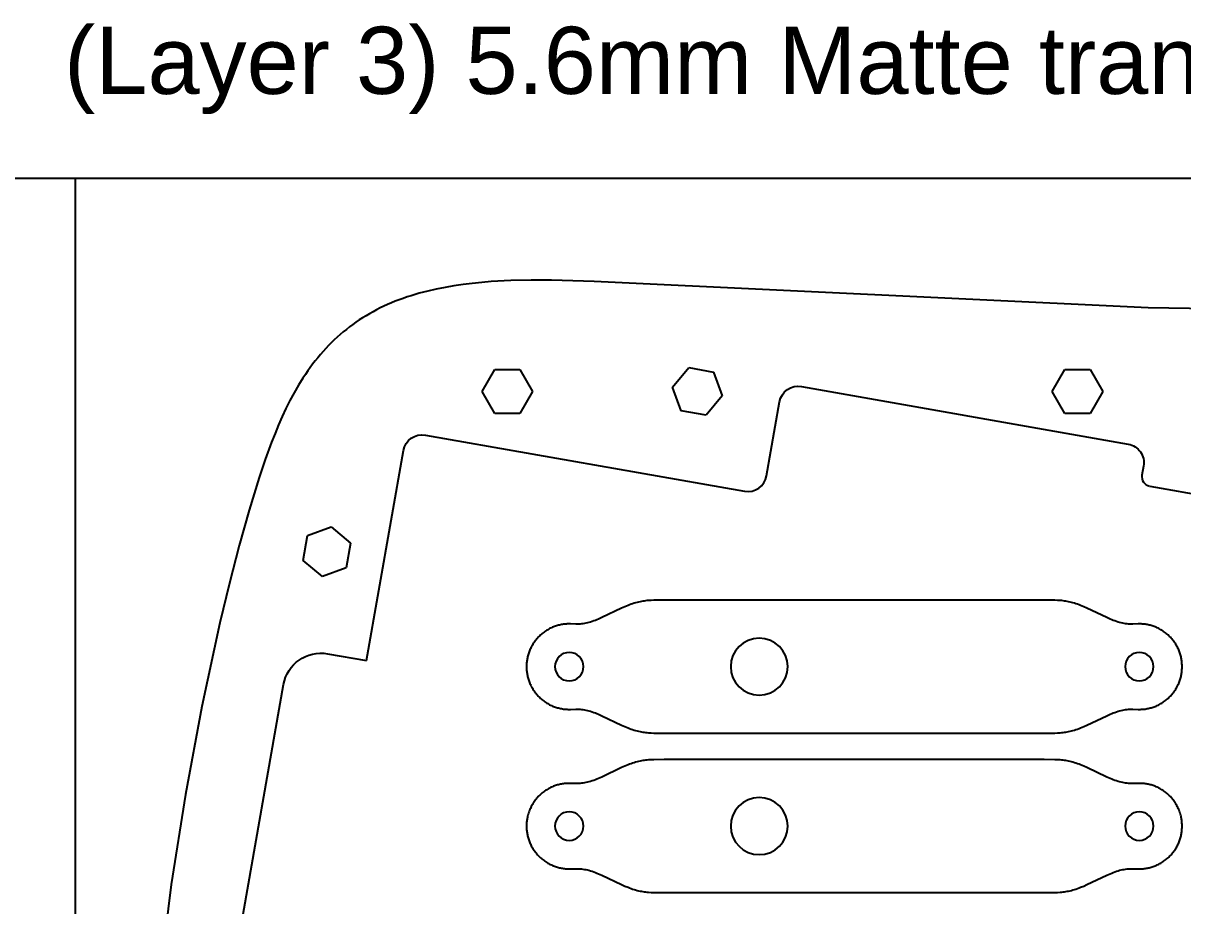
# Model space of a CAD drawing. Extents: x -763 to 762, y 34 to 355.
# Drawn here: x -157.9 to -35.9, y 262.2 to 355.1 of the extents above; entities that cross this region are included whole.
import ezdxf

# ---------------------------------------------------------------- set-up
doc = ezdxf.new("R2010")
doc.units = 0
for name, color, linetype in [('2D_ACR_PLOT$CUT1', 4, 'CONTINUOUS'), ('2D_ACR_PLOT$CUT2', 3, 'CONTINUOUS'), ('2D_ACR_PLOT$NOPRINT', 7, 'CONTINUOUS')]:
    doc.layers.add(name, color=color, linetype=linetype)
doc.styles.add('ARIAL_REGULAR', font='txt')

msp = doc.modelspace()

# ---------------------------------------------------------------- linework, layer by layer
at = {"layer": '2D_ACR_PLOT$CUT1'}
for p, q in [((-109.61, 316.32), (-108.28, 318.62)), ((-108.28, 318.62), (-105.62, 318.62)), ((-105.62, 318.62), (-104.29, 316.32)), ((-89.57, 316.78), (-87.86, 318.82)), ((-87.86, 318.82), (-85.24, 318.36)), ((-49.61, 316.32), (-48.28, 318.62)), ((-48.28, 318.62), (-45.62, 318.62)), ((-45.62, 318.62), (-44.29, 316.32)), ((-85.24, 318.36), (-84.33, 315.86)), ((-108.28, 314.01), (-109.61, 316.32)), ((-104.29, 316.32), (-105.62, 314.01)), ((-88.66, 314.28), (-89.57, 316.78)), ((-48.28, 314.01), (-49.61, 316.32)), ((-44.29, 316.32), (-45.62, 314.01)), ((-84.33, 315.86), (-86.04, 313.82)), ((-105.62, 314.01), (-108.28, 314.01)), ((-86.04, 313.82), (-88.66, 314.28)), ((-45.62, 314.01), (-48.28, 314.01)), ((-127.99, 301.16), (-125.49, 302.07)), ((-125.49, 302.07), (-123.45, 300.36)), ((-128.45, 298.54), (-127.99, 301.16)), ((-123.45, 300.36), (-123.91, 297.74)), ((-126.41, 296.83), (-128.45, 298.54)), ((-123.91, 297.74), (-126.41, 296.83))]:
    msp.add_line(p, q, dxfattribs=at)
at = {"layer": '2D_ACR_PLOT$CUT1', "extrusion": (0, 0, -1)}
for centre, radius in [((80.44, 287.35), 3), ((100.44, 287.35), 1.5), ((40.44, 287.35), 1.5), ((80.44, 270.57), 3), ((100.44, 270.57), 1.5), ((40.44, 270.57), 1.5)]:
    msp.add_circle(centre, radius, dxfattribs=at)
at = {"layer": '2D_ACR_PLOT$CUT2'}
for p, q in [((-114.43, 327.09), (-115.33, 326.88)), ((-113.51, 327.27), (-114.43, 327.09)), ((-112.57, 327.43), (-113.51, 327.27)), ((-111.61, 327.57), (-112.57, 327.43)), ((-110.64, 327.69), (-111.61, 327.57)), ((-109.65, 327.79), (-110.64, 327.69)), ((-108.64, 327.87), (-109.65, 327.79)), ((-106.58, 327.98), (-108.64, 327.87)), ((-104.46, 328.03), (-106.58, 327.98)), ((-102.29, 328.02), (-104.46, 328.03)), ((-97.83, 327.9), (-102.29, 328.02)), ((-39.5, 325.11), (-97.83, 327.9)), ((-118.34, 325.96), (-118.75, 325.8)), ((-117.92, 326.11), (-118.34, 325.96)), ((-117.5, 326.26), (-117.92, 326.11)), ((-117.08, 326.39), (-117.5, 326.26)), ((-116.22, 326.65), (-117.08, 326.39)), ((-115.33, 326.88), (-116.22, 326.65)), ((-121.08, 324.71), (-121.45, 324.5)), ((-120.71, 324.91), (-121.08, 324.71)), ((-120.33, 325.1), (-120.71, 324.91)), ((-119.94, 325.29), (-120.33, 325.1)), ((-119.55, 325.47), (-119.94, 325.29)), ((-119.15, 325.64), (-119.55, 325.47)), ((-118.75, 325.8), (-119.15, 325.64)), ((0, 324.54), (-39.5, 325.11)), ((-122.88, 323.6), (-123.23, 323.36)), ((-122.53, 323.84), (-122.88, 323.6)), ((-122.18, 324.07), (-122.53, 323.84)), ((-121.82, 324.29), (-122.18, 324.07)), ((-121.45, 324.5), (-121.82, 324.29)), ((-124.54, 322.31), (-124.86, 322.03)), ((-124.22, 322.59), (-124.54, 322.31)), ((-123.89, 322.85), (-124.22, 322.59)), ((-123.56, 323.11), (-123.89, 322.85)), ((-123.23, 323.36), (-123.56, 323.11)), ((-125.77, 321.15), (-126.06, 320.84)), ((-125.47, 321.45), (-125.77, 321.15)), ((-125.17, 321.74), (-125.47, 321.45)), ((-124.86, 322.03), (-125.17, 321.74)), ((-126.91, 319.86), (-127.18, 319.52)), ((-126.63, 320.19), (-126.91, 319.86)), ((-126.35, 320.52), (-126.63, 320.19)), ((-126.06, 320.84), (-126.35, 320.52)), ((-127.71, 318.83), (-127.96, 318.47)), ((-127.45, 319.18), (-127.71, 318.83)), ((-127.18, 319.52), (-127.45, 319.18)), ((-128.46, 317.73), (-128.94, 316.96)), ((-128.21, 318.1), (-128.46, 317.73)), ((-127.96, 318.47), (-128.21, 318.1)), ((-129.39, 316.17), (-129.83, 315.36)), ((-128.94, 316.96), (-129.39, 316.17)), ((-75.98, 316.84), (-41.61, 310.78)), ((-129.83, 315.36), (-130.25, 314.52)), ((-79.67, 307.43), (-78.3, 315.22)), ((-130.65, 313.67), (-131.03, 312.79)), ((-130.25, 314.52), (-130.65, 313.67)), ((-131.03, 312.79), (-131.4, 311.9)), ((-131.4, 311.9), (-131.76, 310.99)), ((-115.57, 311.73), (-81.99, 305.81)), ((-131.76, 310.99), (-132.43, 309.14)), ((-121.79, 287.99), (-117.89, 310.11)), ((-132.43, 309.14), (-133.06, 307.25)), ((-39.99, 308.46), (-40.16, 307.51)), ((-133.06, 307.25), (-134.12, 303.81)), ((-39.35, 306.35), (-10.42, 301.25)), ((-134.12, 303.81), (-135.17, 300.1)), ((-135.17, 300.1), (-136.2, 296.14)), ((-136.2, 296.14), (-137.21, 291.98)), ((-93.14, 294.15), (-93.3, 294.11)), ((-92.99, 294.18), (-93.14, 294.15)), ((-92.84, 294.21), (-92.99, 294.18)), ((-92.69, 294.24), (-92.84, 294.21)), ((-92.55, 294.26), (-92.69, 294.24)), ((-92.4, 294.28), (-92.55, 294.26)), ((-92.26, 294.3), (-92.4, 294.28)), ((-92.11, 294.31), (-92.26, 294.3)), ((-91.83, 294.33), (-92.11, 294.31)), ((-91.55, 294.34), (-91.83, 294.33)), ((-90.44, 294.35), (-91.55, 294.34)), ((-50.44, 294.35), (-90.44, 294.35)), ((-49.32, 294.34), (-50.44, 294.35)), ((-49.04, 294.33), (-49.32, 294.34)), ((-48.76, 294.31), (-49.04, 294.33)), ((-48.61, 294.3), (-48.76, 294.31)), ((-48.47, 294.28), (-48.61, 294.3)), ((-48.32, 294.26), (-48.47, 294.28)), ((-48.18, 294.24), (-48.32, 294.26)), ((-48.03, 294.21), (-48.18, 294.24)), ((-47.88, 294.18), (-48.03, 294.21)), ((-47.73, 294.15), (-47.88, 294.18)), ((-47.57, 294.11), (-47.73, 294.15)), ((-94.92, 293.51), (-97, 292.51)), ((-94.58, 293.66), (-94.92, 293.51)), ((-94.25, 293.8), (-94.58, 293.66)), ((-94.09, 293.86), (-94.25, 293.8)), ((-93.93, 293.92), (-94.09, 293.86)), ((-93.77, 293.97), (-93.93, 293.92)), ((-93.61, 294.02), (-93.77, 293.97)), ((-93.45, 294.07), (-93.61, 294.02)), ((-93.3, 294.11), (-93.45, 294.07)), ((-47.42, 294.07), (-47.57, 294.11)), ((-47.26, 294.02), (-47.42, 294.07)), ((-47.11, 293.97), (-47.26, 294.02)), ((-46.95, 293.92), (-47.11, 293.97)), ((-46.78, 293.86), (-46.95, 293.92)), ((-46.62, 293.8), (-46.78, 293.86)), ((-46.29, 293.66), (-46.62, 293.8)), ((-45.95, 293.51), (-46.29, 293.66)), ((-43.87, 292.51), (-45.95, 293.51)), ((-137.21, 291.98), (-139.11, 283.17)), ((-101.57, 291.71), (-101.67, 291.68)), ((-101.46, 291.73), (-101.57, 291.71)), ((-101.36, 291.76), (-101.46, 291.73)), ((-101.25, 291.78), (-101.36, 291.76)), ((-101.15, 291.79), (-101.25, 291.78)), ((-101.05, 291.81), (-101.15, 291.79)), ((-100.94, 291.82), (-101.05, 291.81)), ((-100.84, 291.83), (-100.94, 291.82)), ((-100.74, 291.84), (-100.84, 291.83)), ((-100.64, 291.85), (-100.74, 291.84)), ((-100.54, 291.85), (-100.64, 291.85)), ((-100.44, 291.85), (-100.54, 291.85)), ((-100.3, 291.85), (-100.44, 291.85)), ((-99.73, 291.83), (-100.3, 291.85)), ((-99.59, 291.83), (-99.73, 291.83)), ((-99.44, 291.84), (-99.59, 291.83)), ((-99.29, 291.84), (-99.44, 291.84)), ((-99.14, 291.86), (-99.29, 291.84)), ((-98.99, 291.87), (-99.14, 291.86)), ((-98.84, 291.9), (-98.99, 291.87)), ((-98.68, 291.93), (-98.84, 291.9)), ((-98.52, 291.96), (-98.68, 291.93)), ((-98.36, 292), (-98.52, 291.96)), ((-98.19, 292.05), (-98.36, 292)), ((-98.03, 292.1), (-98.19, 292.05)), ((-97.86, 292.16), (-98.03, 292.1)), ((-97.69, 292.22), (-97.86, 292.16)), ((-97.52, 292.29), (-97.69, 292.22)), ((-97.35, 292.36), (-97.52, 292.29)), ((-97, 292.51), (-97.35, 292.36)), ((-43.52, 292.36), (-43.87, 292.51)), ((-43.35, 292.29), (-43.52, 292.36)), ((-43.18, 292.22), (-43.35, 292.29)), ((-43.01, 292.16), (-43.18, 292.22)), ((-42.84, 292.1), (-43.01, 292.16)), ((-42.68, 292.05), (-42.84, 292.1)), ((-42.51, 292), (-42.68, 292.05)), ((-42.35, 291.96), (-42.51, 292)), ((-42.19, 291.93), (-42.35, 291.96)), ((-42.04, 291.9), (-42.19, 291.93)), ((-41.88, 291.87), (-42.04, 291.9)), ((-41.73, 291.86), (-41.88, 291.87)), ((-41.58, 291.84), (-41.73, 291.86)), ((-41.43, 291.84), (-41.58, 291.84)), ((-41.28, 291.83), (-41.43, 291.84)), ((-41.14, 291.83), (-41.28, 291.83)), ((-40.57, 291.85), (-41.14, 291.83)), ((-40.44, 291.85), (-40.57, 291.85)), ((-40.34, 291.85), (-40.44, 291.85)), ((-40.23, 291.85), (-40.34, 291.85)), ((-40.13, 291.84), (-40.23, 291.85)), ((-40.03, 291.83), (-40.13, 291.84)), ((-39.93, 291.82), (-40.03, 291.83)), ((-39.82, 291.81), (-39.93, 291.82)), ((-39.72, 291.79), (-39.82, 291.81)), ((-39.62, 291.78), (-39.72, 291.79)), ((-39.51, 291.76), (-39.62, 291.78)), ((-39.41, 291.73), (-39.51, 291.76)), ((-39.3, 291.71), (-39.41, 291.73)), ((-39.2, 291.68), (-39.3, 291.71)), ((-103.62, 290.53), (-103.7, 290.45)), ((-103.53, 290.61), (-103.62, 290.53)), ((-103.45, 290.69), (-103.53, 290.61)), ((-103.36, 290.77), (-103.45, 290.69)), ((-103.27, 290.84), (-103.36, 290.77)), ((-103.18, 290.92), (-103.27, 290.84)), ((-103.09, 290.99), (-103.18, 290.92)), ((-102.99, 291.05), (-103.09, 290.99)), ((-102.9, 291.12), (-102.99, 291.05)), ((-102.8, 291.18), (-102.9, 291.12)), ((-102.7, 291.24), (-102.8, 291.18)), ((-102.6, 291.29), (-102.7, 291.24)), ((-102.5, 291.35), (-102.6, 291.29)), ((-102.4, 291.4), (-102.5, 291.35)), ((-102.3, 291.45), (-102.4, 291.4)), ((-102.2, 291.49), (-102.3, 291.45)), ((-102.09, 291.53), (-102.2, 291.49)), ((-101.99, 291.57), (-102.09, 291.53)), ((-101.88, 291.61), (-101.99, 291.57)), ((-101.78, 291.65), (-101.88, 291.61)), ((-101.67, 291.68), (-101.78, 291.65)), ((-39.09, 291.65), (-39.2, 291.68)), ((-38.99, 291.61), (-39.09, 291.65)), ((-38.88, 291.57), (-38.99, 291.61)), ((-38.78, 291.53), (-38.88, 291.57)), ((-38.68, 291.49), (-38.78, 291.53)), ((-38.57, 291.45), (-38.68, 291.49)), ((-38.47, 291.4), (-38.57, 291.45)), ((-38.37, 291.35), (-38.47, 291.4)), ((-38.27, 291.29), (-38.37, 291.35)), ((-38.17, 291.24), (-38.27, 291.29)), ((-38.07, 291.18), (-38.17, 291.24)), ((-37.97, 291.12), (-38.07, 291.18)), ((-37.88, 291.05), (-37.97, 291.12)), ((-37.78, 290.99), (-37.88, 291.05)), ((-37.69, 290.92), (-37.78, 290.99)), ((-37.6, 290.84), (-37.69, 290.92)), ((-37.51, 290.77), (-37.6, 290.84)), ((-37.42, 290.69), (-37.51, 290.77)), ((-37.34, 290.61), (-37.42, 290.69)), ((-37.25, 290.53), (-37.34, 290.61)), ((-37.17, 290.45), (-37.25, 290.53)), ((-104.48, 289.32), (-104.53, 289.21)), ((-104.43, 289.42), (-104.48, 289.32)), ((-104.38, 289.52), (-104.43, 289.42)), ((-104.32, 289.62), (-104.38, 289.52)), ((-104.26, 289.72), (-104.32, 289.62)), ((-104.2, 289.81), (-104.26, 289.72)), ((-104.14, 289.91), (-104.2, 289.81)), ((-104.07, 290), (-104.14, 289.91)), ((-104, 290.1), (-104.07, 290)), ((-103.93, 290.19), (-104, 290.1)), ((-103.85, 290.28), (-103.93, 290.19)), ((-103.78, 290.36), (-103.85, 290.28)), ((-103.7, 290.45), (-103.78, 290.36)), ((-37.09, 290.36), (-37.17, 290.45)), ((-37.02, 290.28), (-37.09, 290.36)), ((-36.94, 290.19), (-37.02, 290.28)), ((-36.87, 290.1), (-36.94, 290.19)), ((-36.8, 290), (-36.87, 290.1)), ((-36.73, 289.91), (-36.8, 290)), ((-36.67, 289.81), (-36.73, 289.91)), ((-36.61, 289.72), (-36.67, 289.81)), ((-36.55, 289.62), (-36.61, 289.72)), ((-36.49, 289.52), (-36.55, 289.62)), ((-36.44, 289.42), (-36.49, 289.52)), ((-36.39, 289.32), (-36.44, 289.42)), ((-36.34, 289.21), (-36.39, 289.32)), ((-125.88, 288.71), (-121.79, 287.99)), ((-104.88, 288.07), (-104.89, 287.96)), ((-104.86, 288.17), (-104.88, 288.07)), ((-104.84, 288.27), (-104.86, 288.17)), ((-104.82, 288.38), (-104.84, 288.27)), ((-104.79, 288.48), (-104.82, 288.38)), ((-104.76, 288.59), (-104.79, 288.48)), ((-104.73, 288.69), (-104.76, 288.59)), ((-104.7, 288.8), (-104.73, 288.69)), ((-104.66, 288.9), (-104.7, 288.8)), ((-104.62, 289.01), (-104.66, 288.9)), ((-104.58, 289.11), (-104.62, 289.01)), ((-104.53, 289.21), (-104.58, 289.11)), ((-36.29, 289.11), (-36.34, 289.21)), ((-36.25, 289.01), (-36.29, 289.11)), ((-36.21, 288.9), (-36.25, 289.01)), ((-36.17, 288.8), (-36.21, 288.9)), ((-36.14, 288.69), (-36.17, 288.8)), ((-36.11, 288.59), (-36.14, 288.69)), ((-36.08, 288.48), (-36.11, 288.59)), ((-36.05, 288.38), (-36.08, 288.48)), ((-36.03, 288.27), (-36.05, 288.38)), ((-36.01, 288.17), (-36.03, 288.27)), ((-35.99, 288.07), (-36.01, 288.17)), ((-35.98, 287.96), (-35.99, 288.07)), ((-104.93, 287.45), (-104.94, 287.35)), ((-104.94, 287.35), (-104.93, 287.25)), ((-104.92, 287.76), (-104.93, 287.65)), ((-104.93, 287.65), (-104.93, 287.55)), ((-104.93, 287.55), (-104.93, 287.45)), ((-104.93, 287.25), (-104.93, 287.15)), ((-104.93, 287.15), (-104.93, 287.05)), ((-104.93, 287.05), (-104.92, 286.95)), ((-104.91, 287.86), (-104.92, 287.76)), ((-104.92, 286.95), (-104.91, 286.84)), ((-104.89, 287.96), (-104.91, 287.86)), ((-104.91, 286.84), (-104.89, 286.74)), ((-35.96, 287.86), (-35.98, 287.96)), ((-35.98, 286.74), (-35.96, 286.84)), ((-35.95, 287.76), (-35.96, 287.86)), ((-35.96, 286.84), (-35.95, 286.95)), ((-35.95, 287.65), (-35.95, 287.76)), ((-35.94, 287.55), (-35.95, 287.65)), ((-35.95, 287.05), (-35.94, 287.15)), ((-35.95, 286.95), (-35.95, 287.05)), ((-35.94, 287.45), (-35.94, 287.55)), ((-35.94, 287.35), (-35.94, 287.45)), ((-35.94, 287.25), (-35.94, 287.35)), ((-35.94, 287.15), (-35.94, 287.25)), ((-104.89, 286.74), (-104.88, 286.64)), ((-104.88, 286.64), (-104.86, 286.53)), ((-104.86, 286.53), (-104.84, 286.43)), ((-104.84, 286.43), (-104.82, 286.32)), ((-104.82, 286.32), (-104.79, 286.22)), ((-104.79, 286.22), (-104.76, 286.11)), ((-104.76, 286.11), (-104.73, 286.01)), ((-104.73, 286.01), (-104.7, 285.9)), ((-104.7, 285.9), (-104.66, 285.8)), ((-104.66, 285.8), (-104.62, 285.69)), ((-104.62, 285.69), (-104.58, 285.59)), ((-104.58, 285.59), (-104.53, 285.49)), ((-36.34, 285.49), (-36.29, 285.59)), ((-36.29, 285.59), (-36.25, 285.69)), ((-36.25, 285.69), (-36.21, 285.8)), ((-36.21, 285.8), (-36.17, 285.9)), ((-36.17, 285.9), (-36.14, 286.01)), ((-36.14, 286.01), (-36.11, 286.11)), ((-36.11, 286.11), (-36.08, 286.22)), ((-36.08, 286.22), (-36.05, 286.32)), ((-36.05, 286.32), (-36.03, 286.43)), ((-36.03, 286.43), (-36.01, 286.53)), ((-36.01, 286.53), (-35.99, 286.64)), ((-35.99, 286.64), (-35.98, 286.74)), ((-135.37, 257.89), (-130.51, 285.47)), ((-104.53, 285.49), (-104.48, 285.39)), ((-104.48, 285.39), (-104.43, 285.28)), ((-104.43, 285.28), (-104.38, 285.18)), ((-104.38, 285.18), (-104.32, 285.08)), ((-104.32, 285.08), (-104.26, 284.99)), ((-104.26, 284.99), (-104.2, 284.89)), ((-104.2, 284.89), (-104.14, 284.79)), ((-104.14, 284.79), (-104.07, 284.7)), ((-104.07, 284.7), (-104, 284.61)), ((-104, 284.61), (-103.93, 284.51)), ((-103.93, 284.51), (-103.85, 284.43)), ((-103.85, 284.43), (-103.78, 284.34)), ((-37.09, 284.34), (-37.02, 284.43)), ((-37.02, 284.43), (-36.94, 284.51)), ((-36.94, 284.51), (-36.87, 284.61)), ((-36.87, 284.61), (-36.8, 284.7)), ((-36.8, 284.7), (-36.73, 284.79)), ((-36.73, 284.79), (-36.67, 284.89)), ((-36.67, 284.89), (-36.61, 284.99)), ((-36.61, 284.99), (-36.55, 285.08)), ((-36.55, 285.08), (-36.49, 285.18)), ((-36.49, 285.18), (-36.44, 285.28)), ((-36.44, 285.28), (-36.39, 285.39)), ((-36.39, 285.39), (-36.34, 285.49)), ((-139.11, 283.17), (-140.84, 273.9)), ((-103.78, 284.34), (-103.7, 284.25)), ((-103.7, 284.25), (-103.62, 284.17)), ((-103.62, 284.17), (-103.53, 284.09)), ((-103.53, 284.09), (-103.45, 284.01)), ((-103.45, 284.01), (-103.36, 283.93)), ((-103.36, 283.93), (-103.27, 283.86)), ((-103.27, 283.86), (-103.18, 283.79)), ((-103.18, 283.79), (-103.09, 283.72)), ((-103.09, 283.72), (-102.99, 283.65)), ((-102.99, 283.65), (-102.9, 283.58)), ((-102.9, 283.58), (-102.8, 283.52)), ((-102.8, 283.52), (-102.7, 283.46)), ((-102.7, 283.46), (-102.6, 283.41)), ((-102.6, 283.41), (-102.5, 283.35)), ((-102.5, 283.35), (-102.4, 283.3)), ((-102.4, 283.3), (-102.3, 283.25)), ((-102.3, 283.25), (-102.2, 283.21)), ((-102.2, 283.21), (-102.09, 283.17)), ((-102.09, 283.17), (-101.99, 283.13)), ((-38.88, 283.13), (-38.78, 283.17)), ((-38.78, 283.17), (-38.68, 283.21)), ((-38.68, 283.21), (-38.57, 283.25)), ((-38.57, 283.25), (-38.47, 283.3)), ((-38.47, 283.3), (-38.37, 283.35)), ((-38.37, 283.35), (-38.27, 283.41)), ((-38.27, 283.41), (-38.17, 283.46)), ((-38.17, 283.46), (-38.07, 283.52)), ((-38.07, 283.52), (-37.97, 283.58)), ((-37.97, 283.58), (-37.88, 283.65)), ((-37.88, 283.65), (-37.78, 283.72)), ((-37.78, 283.72), (-37.69, 283.79)), ((-37.69, 283.79), (-37.6, 283.86)), ((-37.6, 283.86), (-37.51, 283.93)), ((-37.51, 283.93), (-37.42, 284.01)), ((-37.42, 284.01), (-37.34, 284.09)), ((-37.34, 284.09), (-37.25, 284.17)), ((-37.25, 284.17), (-37.17, 284.25)), ((-37.17, 284.25), (-37.09, 284.34)), ((-101.99, 283.13), (-101.88, 283.09)), ((-101.88, 283.09), (-101.78, 283.06)), ((-101.78, 283.06), (-101.67, 283.02)), ((-101.67, 283.02), (-101.57, 283)), ((-101.57, 283), (-101.46, 282.97)), ((-101.46, 282.97), (-101.36, 282.95)), ((-101.36, 282.95), (-101.25, 282.93)), ((-101.25, 282.93), (-101.15, 282.91)), ((-101.15, 282.91), (-101.05, 282.89)), ((-101.05, 282.89), (-100.94, 282.88)), ((-100.94, 282.88), (-100.84, 282.87)), ((-100.84, 282.87), (-100.74, 282.86)), ((-100.74, 282.86), (-100.64, 282.86)), ((-100.64, 282.86), (-100.54, 282.85)), ((-100.54, 282.85), (-100.44, 282.85)), ((-100.44, 282.85), (-100.3, 282.85)), ((-100.3, 282.85), (-99.73, 282.87)), ((-99.73, 282.87), (-99.59, 282.87)), ((-99.59, 282.87), (-99.44, 282.87)), ((-99.44, 282.87), (-99.29, 282.86)), ((-99.29, 282.86), (-99.14, 282.85)), ((-99.14, 282.85), (-98.99, 282.83)), ((-98.99, 282.83), (-98.84, 282.8)), ((-98.84, 282.8), (-98.68, 282.77)), ((-98.68, 282.77), (-98.52, 282.74)), ((-98.52, 282.74), (-98.36, 282.7)), ((-98.36, 282.7), (-98.19, 282.65)), ((-98.19, 282.65), (-98.03, 282.6)), ((-98.03, 282.6), (-97.86, 282.54)), ((-97.86, 282.54), (-97.69, 282.48)), ((-97.69, 282.48), (-97.52, 282.41)), ((-97.52, 282.41), (-97.35, 282.34)), ((-97.35, 282.34), (-97, 282.19)), ((-97, 282.19), (-94.92, 281.19)), ((-45.95, 281.19), (-43.87, 282.19)), ((-43.87, 282.19), (-43.52, 282.34)), ((-43.52, 282.34), (-43.35, 282.41)), ((-43.35, 282.41), (-43.18, 282.48)), ((-43.18, 282.48), (-43.01, 282.54)), ((-43.01, 282.54), (-42.84, 282.6)), ((-42.84, 282.6), (-42.68, 282.65)), ((-42.68, 282.65), (-42.51, 282.7)), ((-42.51, 282.7), (-42.35, 282.74)), ((-42.35, 282.74), (-42.19, 282.77)), ((-42.19, 282.77), (-42.04, 282.8)), ((-42.04, 282.8), (-41.88, 282.83)), ((-41.88, 282.83), (-41.73, 282.85)), ((-41.73, 282.85), (-41.58, 282.86)), ((-41.58, 282.86), (-41.43, 282.87)), ((-41.43, 282.87), (-41.28, 282.87)), ((-41.28, 282.87), (-41.14, 282.87)), ((-41.14, 282.87), (-40.57, 282.85)), ((-40.57, 282.85), (-40.44, 282.85)), ((-40.44, 282.85), (-40.34, 282.85)), ((-40.34, 282.85), (-40.23, 282.86)), ((-40.23, 282.86), (-40.13, 282.86)), ((-40.13, 282.86), (-40.03, 282.87)), ((-40.03, 282.87), (-39.93, 282.88)), ((-39.93, 282.88), (-39.82, 282.89)), ((-39.82, 282.89), (-39.72, 282.91)), ((-39.72, 282.91), (-39.62, 282.93)), ((-39.62, 282.93), (-39.51, 282.95)), ((-39.51, 282.95), (-39.41, 282.97)), ((-39.41, 282.97), (-39.3, 283)), ((-39.3, 283), (-39.2, 283.02)), ((-39.2, 283.02), (-39.09, 283.06)), ((-39.09, 283.06), (-38.99, 283.09)), ((-38.99, 283.09), (-38.88, 283.13)), ((-94.92, 281.19), (-94.58, 281.04)), ((-94.58, 281.04), (-94.25, 280.9)), ((-94.25, 280.9), (-94.09, 280.84)), ((-94.09, 280.84), (-93.93, 280.78)), ((-93.93, 280.78), (-93.77, 280.73)), ((-93.77, 280.73), (-93.61, 280.68)), ((-47.26, 280.68), (-47.11, 280.73)), ((-47.11, 280.73), (-46.95, 280.78)), ((-46.95, 280.78), (-46.78, 280.84)), ((-46.78, 280.84), (-46.62, 280.9)), ((-46.62, 280.9), (-46.29, 281.04)), ((-46.29, 281.04), (-45.95, 281.19)), ((-93.61, 280.68), (-93.45, 280.63)), ((-93.45, 280.63), (-93.3, 280.59)), ((-93.3, 280.59), (-93.14, 280.55)), ((-93.14, 280.55), (-92.99, 280.52)), ((-92.99, 280.52), (-92.84, 280.49)), ((-92.84, 280.49), (-92.69, 280.46)), ((-92.69, 280.46), (-92.55, 280.44)), ((-92.55, 280.44), (-92.4, 280.42)), ((-92.4, 280.42), (-92.26, 280.41)), ((-92.26, 280.41), (-92.11, 280.39)), ((-92.11, 280.39), (-91.83, 280.37)), ((-91.83, 280.37), (-91.55, 280.36)), ((-91.55, 280.36), (-90.44, 280.35)), ((-90.44, 280.35), (-50.44, 280.35)), ((-50.44, 280.35), (-49.32, 280.36)), ((-49.32, 280.36), (-49.04, 280.37)), ((-49.04, 280.37), (-48.76, 280.39)), ((-48.76, 280.39), (-48.61, 280.41)), ((-48.61, 280.41), (-48.47, 280.42)), ((-48.47, 280.42), (-48.32, 280.44)), ((-48.32, 280.44), (-48.18, 280.46)), ((-48.18, 280.46), (-48.03, 280.49)), ((-48.03, 280.49), (-47.88, 280.52)), ((-47.88, 280.52), (-47.73, 280.55)), ((-47.73, 280.55), (-47.57, 280.59)), ((-47.57, 280.59), (-47.42, 280.63)), ((-47.42, 280.63), (-47.26, 280.68)), ((-94.09, 277.08), (-94.25, 277.02)), ((-93.93, 277.14), (-94.09, 277.08)), ((-93.77, 277.19), (-93.93, 277.14)), ((-93.61, 277.24), (-93.77, 277.19)), ((-93.45, 277.29), (-93.61, 277.24)), ((-93.3, 277.33), (-93.45, 277.29)), ((-93.14, 277.37), (-93.3, 277.33)), ((-92.99, 277.4), (-93.14, 277.37)), ((-92.84, 277.43), (-92.99, 277.4)), ((-92.69, 277.46), (-92.84, 277.43)), ((-92.55, 277.48), (-92.69, 277.46)), ((-92.4, 277.5), (-92.55, 277.48)), ((-92.26, 277.52), (-92.4, 277.5)), ((-92.11, 277.53), (-92.26, 277.52)), ((-91.83, 277.55), (-92.11, 277.53)), ((-91.55, 277.56), (-91.83, 277.55)), ((-90.44, 277.57), (-91.55, 277.56)), ((-50.44, 277.57), (-90.44, 277.57)), ((-49.32, 277.56), (-50.44, 277.57)), ((-49.04, 277.55), (-49.32, 277.56)), ((-48.76, 277.53), (-49.04, 277.55)), ((-48.61, 277.52), (-48.76, 277.53)), ((-48.47, 277.5), (-48.61, 277.52)), ((-48.32, 277.48), (-48.47, 277.5)), ((-48.18, 277.46), (-48.32, 277.48)), ((-48.03, 277.43), (-48.18, 277.46)), ((-47.88, 277.4), (-48.03, 277.43)), ((-47.73, 277.37), (-47.88, 277.4)), ((-47.57, 277.33), (-47.73, 277.37)), ((-47.42, 277.29), (-47.57, 277.33)), ((-47.26, 277.24), (-47.42, 277.29)), ((-47.11, 277.19), (-47.26, 277.24)), ((-46.95, 277.14), (-47.11, 277.19)), ((-46.78, 277.08), (-46.95, 277.14)), ((-46.62, 277.02), (-46.78, 277.08)), ((-94.92, 276.73), (-97, 275.73)), ((-94.58, 276.88), (-94.92, 276.73)), ((-94.25, 277.02), (-94.58, 276.88)), ((-46.29, 276.88), (-46.62, 277.02)), ((-45.95, 276.73), (-46.29, 276.88)), ((-43.87, 275.73), (-45.95, 276.73)), ((-102.4, 274.62), (-102.5, 274.57)), ((-102.3, 274.67), (-102.4, 274.62)), ((-102.2, 274.71), (-102.3, 274.67)), ((-102.09, 274.76), (-102.2, 274.71)), ((-101.99, 274.8), (-102.09, 274.76)), ((-101.88, 274.83), (-101.99, 274.8)), ((-101.78, 274.87), (-101.88, 274.83)), ((-101.67, 274.9), (-101.78, 274.87)), ((-101.57, 274.93), (-101.67, 274.9)), ((-101.46, 274.95), (-101.57, 274.93)), ((-101.36, 274.98), (-101.46, 274.95)), ((-101.25, 275), (-101.36, 274.98)), ((-101.15, 275.01), (-101.25, 275)), ((-101.05, 275.03), (-101.15, 275.01)), ((-100.94, 275.04), (-101.05, 275.03)), ((-100.84, 275.05), (-100.94, 275.04)), ((-100.74, 275.06), (-100.84, 275.05)), ((-100.64, 275.07), (-100.74, 275.06)), ((-100.54, 275.07), (-100.64, 275.07)), ((-100.44, 275.07), (-100.54, 275.07)), ((-100.3, 275.07), (-100.44, 275.07)), ((-99.73, 275.05), (-100.3, 275.07)), ((-99.59, 275.05), (-99.73, 275.05)), ((-99.44, 275.06), (-99.59, 275.05)), ((-99.29, 275.06), (-99.44, 275.06)), ((-99.14, 275.08), (-99.29, 275.06)), ((-98.99, 275.1), (-99.14, 275.08)), ((-98.84, 275.12), (-98.99, 275.1)), ((-98.68, 275.15), (-98.84, 275.12)), ((-98.52, 275.18), (-98.68, 275.15)), ((-98.36, 275.22), (-98.52, 275.18)), ((-98.19, 275.27), (-98.36, 275.22)), ((-98.03, 275.32), (-98.19, 275.27)), ((-97.86, 275.38), (-98.03, 275.32)), ((-97.69, 275.44), (-97.86, 275.38)), ((-97.52, 275.51), (-97.69, 275.44)), ((-97.35, 275.58), (-97.52, 275.51)), ((-97, 275.73), (-97.35, 275.58)), ((-43.52, 275.58), (-43.87, 275.73)), ((-43.35, 275.51), (-43.52, 275.58)), ((-43.18, 275.44), (-43.35, 275.51)), ((-43.01, 275.38), (-43.18, 275.44)), ((-42.84, 275.32), (-43.01, 275.38)), ((-42.68, 275.27), (-42.84, 275.32)), ((-42.51, 275.22), (-42.68, 275.27)), ((-42.35, 275.18), (-42.51, 275.22)), ((-42.19, 275.15), (-42.35, 275.18)), ((-42.04, 275.12), (-42.19, 275.15)), ((-41.88, 275.1), (-42.04, 275.12)), ((-41.73, 275.08), (-41.88, 275.1)), ((-41.58, 275.06), (-41.73, 275.08)), ((-41.43, 275.06), (-41.58, 275.06)), ((-41.28, 275.05), (-41.43, 275.06)), ((-41.14, 275.05), (-41.28, 275.05)), ((-40.57, 275.07), (-41.14, 275.05)), ((-40.44, 275.07), (-40.57, 275.07)), ((-40.34, 275.07), (-40.44, 275.07)), ((-40.23, 275.07), (-40.34, 275.07)), ((-40.13, 275.06), (-40.23, 275.07)), ((-40.03, 275.05), (-40.13, 275.06)), ((-39.93, 275.04), (-40.03, 275.05)), ((-39.82, 275.03), (-39.93, 275.04)), ((-39.72, 275.01), (-39.82, 275.03)), ((-39.62, 275), (-39.72, 275.01)), ((-39.51, 274.98), (-39.62, 275)), ((-39.41, 274.95), (-39.51, 274.98)), ((-39.3, 274.93), (-39.41, 274.95)), ((-39.2, 274.9), (-39.3, 274.93)), ((-39.09, 274.87), (-39.2, 274.9)), ((-38.99, 274.83), (-39.09, 274.87)), ((-38.88, 274.8), (-38.99, 274.83)), ((-38.78, 274.76), (-38.88, 274.8)), ((-38.68, 274.71), (-38.78, 274.76)), ((-38.57, 274.67), (-38.68, 274.71)), ((-38.47, 274.62), (-38.57, 274.67)), ((-38.37, 274.57), (-38.47, 274.62)), ((-140.84, 273.9), (-142.33, 264.43)), ((-103.93, 273.41), (-104, 273.32)), ((-103.85, 273.5), (-103.93, 273.41)), ((-103.78, 273.58), (-103.85, 273.5)), ((-103.7, 273.67), (-103.78, 273.58)), ((-103.62, 273.75), (-103.7, 273.67)), ((-103.53, 273.83), (-103.62, 273.75)), ((-103.45, 273.91), (-103.53, 273.83)), ((-103.36, 273.99), (-103.45, 273.91)), ((-103.27, 274.07), (-103.36, 273.99)), ((-103.18, 274.14), (-103.27, 274.07)), ((-103.09, 274.21), (-103.18, 274.14)), ((-102.99, 274.27), (-103.09, 274.21)), ((-102.9, 274.34), (-102.99, 274.27)), ((-102.8, 274.4), (-102.9, 274.34)), ((-102.7, 274.46), (-102.8, 274.4)), ((-102.6, 274.52), (-102.7, 274.46)), ((-102.5, 274.57), (-102.6, 274.52)), ((-38.27, 274.52), (-38.37, 274.57)), ((-38.17, 274.46), (-38.27, 274.52)), ((-38.07, 274.4), (-38.17, 274.46)), ((-37.97, 274.34), (-38.07, 274.4)), ((-37.88, 274.27), (-37.97, 274.34)), ((-37.78, 274.21), (-37.88, 274.27)), ((-37.69, 274.14), (-37.78, 274.21)), ((-37.6, 274.07), (-37.69, 274.14)), ((-37.51, 273.99), (-37.6, 274.07)), ((-37.42, 273.91), (-37.51, 273.99)), ((-37.34, 273.83), (-37.42, 273.91)), ((-37.25, 273.75), (-37.34, 273.83)), ((-37.17, 273.67), (-37.25, 273.75)), ((-37.09, 273.58), (-37.17, 273.67)), ((-37.02, 273.5), (-37.09, 273.58)), ((-36.94, 273.41), (-37.02, 273.5)), ((-36.87, 273.32), (-36.94, 273.41)), ((-104.62, 272.23), (-104.66, 272.12)), ((-104.58, 272.33), (-104.62, 272.23)), ((-104.53, 272.43), (-104.58, 272.33)), ((-104.48, 272.54), (-104.53, 272.43)), ((-104.43, 272.64), (-104.48, 272.54)), ((-104.38, 272.74), (-104.43, 272.64)), ((-104.32, 272.84), (-104.38, 272.74)), ((-104.26, 272.94), (-104.32, 272.84)), ((-104.2, 273.03), (-104.26, 272.94)), ((-104.14, 273.13), (-104.2, 273.03)), ((-104.07, 273.22), (-104.14, 273.13)), ((-104, 273.32), (-104.07, 273.22)), ((-36.8, 273.22), (-36.87, 273.32)), ((-36.73, 273.13), (-36.8, 273.22)), ((-36.67, 273.03), (-36.73, 273.13)), ((-36.61, 272.94), (-36.67, 273.03)), ((-36.55, 272.84), (-36.61, 272.94)), ((-36.49, 272.74), (-36.55, 272.84)), ((-36.44, 272.64), (-36.49, 272.74)), ((-36.39, 272.54), (-36.44, 272.64)), ((-36.34, 272.43), (-36.39, 272.54)), ((-36.29, 272.33), (-36.34, 272.43)), ((-36.25, 272.23), (-36.29, 272.33)), ((-36.21, 272.12), (-36.25, 272.23)), ((-104.92, 270.98), (-104.93, 270.87)), ((-104.91, 271.08), (-104.92, 270.98)), ((-104.89, 271.18), (-104.91, 271.08)), ((-104.88, 271.29), (-104.89, 271.18)), ((-104.86, 271.39), (-104.88, 271.29)), ((-104.84, 271.49), (-104.86, 271.39)), ((-104.82, 271.6), (-104.84, 271.49)), ((-104.79, 271.7), (-104.82, 271.6)), ((-104.76, 271.81), (-104.79, 271.7)), ((-104.73, 271.91), (-104.76, 271.81)), ((-104.7, 272.02), (-104.73, 271.91)), ((-104.66, 272.12), (-104.7, 272.02)), ((-36.17, 272.02), (-36.21, 272.12)), ((-36.14, 271.91), (-36.17, 272.02)), ((-36.11, 271.81), (-36.14, 271.91)), ((-36.08, 271.7), (-36.11, 271.81)), ((-36.05, 271.6), (-36.08, 271.7)), ((-36.03, 271.49), (-36.05, 271.6)), ((-36.01, 271.39), (-36.03, 271.49)), ((-35.99, 271.29), (-36.01, 271.39)), ((-35.98, 271.18), (-35.99, 271.29)), ((-35.96, 271.08), (-35.98, 271.18)), ((-35.95, 270.98), (-35.96, 271.08)), ((-35.95, 270.87), (-35.95, 270.98)), ((-104.93, 270.67), (-104.94, 270.57)), ((-104.94, 270.57), (-104.93, 270.47)), ((-104.93, 270.87), (-104.93, 270.77)), ((-104.93, 270.77), (-104.93, 270.67)), ((-104.93, 270.47), (-104.93, 270.37)), ((-104.93, 270.37), (-104.93, 270.27)), ((-104.93, 270.27), (-104.92, 270.17)), ((-104.92, 270.17), (-104.91, 270.06)), ((-104.91, 270.06), (-104.89, 269.96)), ((-104.89, 269.96), (-104.88, 269.86)), ((-104.88, 269.86), (-104.86, 269.75)), ((-104.86, 269.75), (-104.84, 269.65)), ((-36.03, 269.65), (-36.01, 269.75)), ((-36.01, 269.75), (-35.99, 269.86)), ((-35.99, 269.86), (-35.98, 269.96)), ((-35.98, 269.96), (-35.96, 270.06)), ((-35.96, 270.06), (-35.95, 270.17)), ((-35.94, 270.77), (-35.95, 270.87)), ((-35.95, 270.27), (-35.94, 270.37)), ((-35.95, 270.17), (-35.95, 270.27)), ((-35.94, 270.67), (-35.94, 270.77)), ((-35.94, 270.57), (-35.94, 270.67)), ((-35.94, 270.47), (-35.94, 270.57)), ((-35.94, 270.37), (-35.94, 270.47)), ((-104.84, 269.65), (-104.82, 269.54)), ((-104.82, 269.54), (-104.79, 269.44)), ((-104.79, 269.44), (-104.76, 269.33)), ((-104.76, 269.33), (-104.73, 269.23)), ((-104.73, 269.23), (-104.7, 269.12)), ((-104.7, 269.12), (-104.66, 269.02)), ((-104.66, 269.02), (-104.62, 268.92)), ((-104.62, 268.92), (-104.58, 268.81)), ((-104.58, 268.81), (-104.53, 268.71)), ((-104.53, 268.71), (-104.48, 268.61)), ((-104.48, 268.61), (-104.43, 268.5)), ((-104.43, 268.5), (-104.38, 268.4)), ((-36.49, 268.4), (-36.44, 268.5)), ((-36.44, 268.5), (-36.39, 268.61)), ((-36.39, 268.61), (-36.34, 268.71)), ((-36.34, 268.71), (-36.29, 268.81)), ((-36.29, 268.81), (-36.25, 268.92)), ((-36.25, 268.92), (-36.21, 269.02)), ((-36.21, 269.02), (-36.17, 269.12)), ((-36.17, 269.12), (-36.14, 269.23)), ((-36.14, 269.23), (-36.11, 269.33)), ((-36.11, 269.33), (-36.08, 269.44)), ((-36.08, 269.44), (-36.05, 269.54)), ((-36.05, 269.54), (-36.03, 269.65)), ((-104.38, 268.4), (-104.32, 268.3)), ((-104.32, 268.3), (-104.26, 268.21)), ((-104.26, 268.21), (-104.2, 268.11)), ((-104.2, 268.11), (-104.14, 268.01)), ((-104.14, 268.01), (-104.07, 267.92)), ((-104.07, 267.92), (-104, 267.83)), ((-104, 267.83), (-103.93, 267.74)), ((-103.93, 267.74), (-103.85, 267.65)), ((-103.85, 267.65), (-103.78, 267.56)), ((-103.78, 267.56), (-103.7, 267.47)), ((-103.7, 267.47), (-103.62, 267.39)), ((-103.62, 267.39), (-103.53, 267.31)), ((-103.53, 267.31), (-103.45, 267.23)), ((-37.42, 267.23), (-37.34, 267.31)), ((-37.34, 267.31), (-37.25, 267.39)), ((-37.25, 267.39), (-37.17, 267.47)), ((-37.17, 267.47), (-37.09, 267.56)), ((-37.09, 267.56), (-37.02, 267.65)), ((-37.02, 267.65), (-36.94, 267.74)), ((-36.94, 267.74), (-36.87, 267.83)), ((-36.87, 267.83), (-36.8, 267.92)), ((-36.8, 267.92), (-36.73, 268.01)), ((-36.73, 268.01), (-36.67, 268.11)), ((-36.67, 268.11), (-36.61, 268.21)), ((-36.61, 268.21), (-36.55, 268.3)), ((-36.55, 268.3), (-36.49, 268.4)), ((-103.45, 267.23), (-103.36, 267.15)), ((-103.36, 267.15), (-103.27, 267.08)), ((-103.27, 267.08), (-103.18, 267.01)), ((-103.18, 267.01), (-103.09, 266.94)), ((-103.09, 266.94), (-102.99, 266.87)), ((-102.99, 266.87), (-102.9, 266.8)), ((-102.9, 266.8), (-102.8, 266.74)), ((-102.8, 266.74), (-102.7, 266.68)), ((-102.7, 266.68), (-102.6, 266.63)), ((-102.6, 266.63), (-102.5, 266.57)), ((-102.5, 266.57), (-102.4, 266.52)), ((-102.4, 266.52), (-102.3, 266.48)), ((-102.3, 266.48), (-102.2, 266.43)), ((-102.2, 266.43), (-102.09, 266.39)), ((-102.09, 266.39), (-101.99, 266.35)), ((-101.99, 266.35), (-101.88, 266.31)), ((-101.88, 266.31), (-101.78, 266.28)), ((-101.78, 266.28), (-101.67, 266.25)), ((-101.67, 266.25), (-101.57, 266.22)), ((-101.57, 266.22), (-101.46, 266.19)), ((-101.46, 266.19), (-101.36, 266.17)), ((-101.36, 266.17), (-101.25, 266.15)), ((-101.25, 266.15), (-101.15, 266.13)), ((-101.15, 266.13), (-101.05, 266.11)), ((-101.05, 266.11), (-100.94, 266.1)), ((-100.94, 266.1), (-100.84, 266.09)), ((-100.84, 266.09), (-100.74, 266.08)), ((-100.74, 266.08), (-100.64, 266.08)), ((-100.64, 266.08), (-100.54, 266.07)), ((-100.54, 266.07), (-100.44, 266.07)), ((-100.44, 266.07), (-100.3, 266.07)), ((-100.3, 266.07), (-99.73, 266.09)), ((-99.73, 266.09), (-99.59, 266.09)), ((-99.59, 266.09), (-99.44, 266.09)), ((-99.44, 266.09), (-99.29, 266.08)), ((-99.29, 266.08), (-99.14, 266.07)), ((-99.14, 266.07), (-98.99, 266.05)), ((-41.88, 266.05), (-41.73, 266.07)), ((-41.73, 266.07), (-41.58, 266.08)), ((-41.58, 266.08), (-41.43, 266.09)), ((-41.43, 266.09), (-41.28, 266.09)), ((-41.28, 266.09), (-41.14, 266.09)), ((-41.14, 266.09), (-40.57, 266.07)), ((-40.57, 266.07), (-40.44, 266.07)), ((-40.44, 266.07), (-40.34, 266.07)), ((-40.34, 266.07), (-40.23, 266.08)), ((-40.23, 266.08), (-40.13, 266.08)), ((-40.13, 266.08), (-40.03, 266.09)), ((-40.03, 266.09), (-39.93, 266.1)), ((-39.93, 266.1), (-39.82, 266.11)), ((-39.82, 266.11), (-39.72, 266.13)), ((-39.72, 266.13), (-39.62, 266.15)), ((-39.62, 266.15), (-39.51, 266.17)), ((-39.51, 266.17), (-39.41, 266.19)), ((-39.41, 266.19), (-39.3, 266.22)), ((-39.3, 266.22), (-39.2, 266.25)), ((-39.2, 266.25), (-39.09, 266.28)), ((-39.09, 266.28), (-38.99, 266.31)), ((-38.99, 266.31), (-38.88, 266.35)), ((-38.88, 266.35), (-38.78, 266.39)), ((-38.78, 266.39), (-38.68, 266.43)), ((-38.68, 266.43), (-38.57, 266.48)), ((-38.57, 266.48), (-38.47, 266.52)), ((-38.47, 266.52), (-38.37, 266.57)), ((-38.37, 266.57), (-38.27, 266.63)), ((-38.27, 266.63), (-38.17, 266.68)), ((-38.17, 266.68), (-38.07, 266.74)), ((-38.07, 266.74), (-37.97, 266.8)), ((-37.97, 266.8), (-37.88, 266.87)), ((-37.88, 266.87), (-37.78, 266.94)), ((-37.78, 266.94), (-37.69, 267.01)), ((-37.69, 267.01), (-37.6, 267.08)), ((-37.6, 267.08), (-37.51, 267.15)), ((-37.51, 267.15), (-37.42, 267.23)), ((-98.99, 266.05), (-98.84, 266.02)), ((-98.84, 266.02), (-98.68, 265.99)), ((-98.68, 265.99), (-98.52, 265.96)), ((-98.52, 265.96), (-98.36, 265.92)), ((-98.36, 265.92), (-98.19, 265.87)), ((-98.19, 265.87), (-98.03, 265.82)), ((-98.03, 265.82), (-97.86, 265.76)), ((-97.86, 265.76), (-97.69, 265.7)), ((-97.69, 265.7), (-97.52, 265.63)), ((-97.52, 265.63), (-97.35, 265.56)), ((-97.35, 265.56), (-97, 265.41)), ((-97, 265.41), (-94.92, 264.41)), ((-45.95, 264.41), (-43.87, 265.41)), ((-43.87, 265.41), (-43.52, 265.56)), ((-43.52, 265.56), (-43.35, 265.63)), ((-43.35, 265.63), (-43.18, 265.7)), ((-43.18, 265.7), (-43.01, 265.76)), ((-43.01, 265.76), (-42.84, 265.82)), ((-42.84, 265.82), (-42.68, 265.87)), ((-42.68, 265.87), (-42.51, 265.92)), ((-42.51, 265.92), (-42.35, 265.96)), ((-42.35, 265.96), (-42.19, 265.99)), ((-42.19, 265.99), (-42.04, 266.02)), ((-42.04, 266.02), (-41.88, 266.05)), ((-142.33, 264.43), (-143.52, 255.02)), ((-94.92, 264.41), (-94.58, 264.26)), ((-94.58, 264.26), (-94.25, 264.13)), ((-94.25, 264.13), (-94.09, 264.06)), ((-94.09, 264.06), (-93.93, 264.01)), ((-93.93, 264.01), (-93.77, 263.95)), ((-93.77, 263.95), (-93.61, 263.9)), ((-93.61, 263.9), (-93.45, 263.85)), ((-93.45, 263.85), (-93.3, 263.81)), ((-93.3, 263.81), (-93.14, 263.77)), ((-93.14, 263.77), (-92.99, 263.74)), ((-92.99, 263.74), (-92.84, 263.71)), ((-92.84, 263.71), (-92.69, 263.68)), ((-92.69, 263.68), (-92.55, 263.66)), ((-92.55, 263.66), (-92.4, 263.64)), ((-92.4, 263.64), (-92.26, 263.63)), ((-92.26, 263.63), (-92.11, 263.61)), ((-92.11, 263.61), (-91.83, 263.59)), ((-49.04, 263.59), (-48.76, 263.61)), ((-48.76, 263.61), (-48.61, 263.63)), ((-48.61, 263.63), (-48.47, 263.64)), ((-48.47, 263.64), (-48.32, 263.66)), ((-48.32, 263.66), (-48.18, 263.68)), ((-48.18, 263.68), (-48.03, 263.71)), ((-48.03, 263.71), (-47.88, 263.74)), ((-47.88, 263.74), (-47.73, 263.77)), ((-47.73, 263.77), (-47.57, 263.81)), ((-47.57, 263.81), (-47.42, 263.85)), ((-47.42, 263.85), (-47.26, 263.9)), ((-47.26, 263.9), (-47.11, 263.95)), ((-47.11, 263.95), (-46.95, 264.01)), ((-46.95, 264.01), (-46.78, 264.06)), ((-46.78, 264.06), (-46.62, 264.13)), ((-46.62, 264.13), (-46.29, 264.26)), ((-46.29, 264.26), (-45.95, 264.41)), ((-91.83, 263.59), (-91.55, 263.58)), ((-91.55, 263.58), (-90.44, 263.57)), ((-90.44, 263.57), (-50.44, 263.57)), ((-50.44, 263.57), (-49.32, 263.58)), ((-49.32, 263.58), (-49.04, 263.59))]:
    msp.add_line(p, q, dxfattribs=at)
at = {"layer": '2D_ACR_PLOT$CUT2', "extrusion": (0, 0, -1)}
for centre, radius, start, end in [((76.33, 314.87), 2, 10.001, 100.0002), ((115.92, 309.76), 2, 10.0001, 99.9996), ((41.96, 308.81), 2, 100.0002, 190.0004), ((126.57, 284.77), 4, 10, 100)]:
    msp.add_arc(centre, radius, start, end, dxfattribs=at)
at = {"layer": '2D_ACR_PLOT$CUT2'}
for centre, radius, start, end in [((-81.64, 307.78), 2, 260.0004, 349.999), ((-39.18, 307.34), 1, 169.9996, 259.9996)]:
    msp.add_arc(centre, radius, start, end, dxfattribs=at)
at = {"layer": '2D_ACR_PLOT$NOPRINT'}
for p, q in [((-152.4, 338.72), (-457.2, 338.72)), ((-152.4, 33.92), (-152.4, 338.72)), ((152.4, 338.72), (-152.4, 338.72))]:
    msp.add_line(p, q, dxfattribs=at)

# ---------------------------------------------------------------- texts
at = {"layer": '2D_ACR_PLOT$NOPRINT', "linetype": 'CONTINUOUS', "style": 'ARIAL_REGULAR'}
msp.add_text('(Layer 3) 5.6mm Matte translucent', height=7.0675, dxfattribs=at).set_placement((-153.6, 347.63))

doc.saveas('drawing.dxf')
